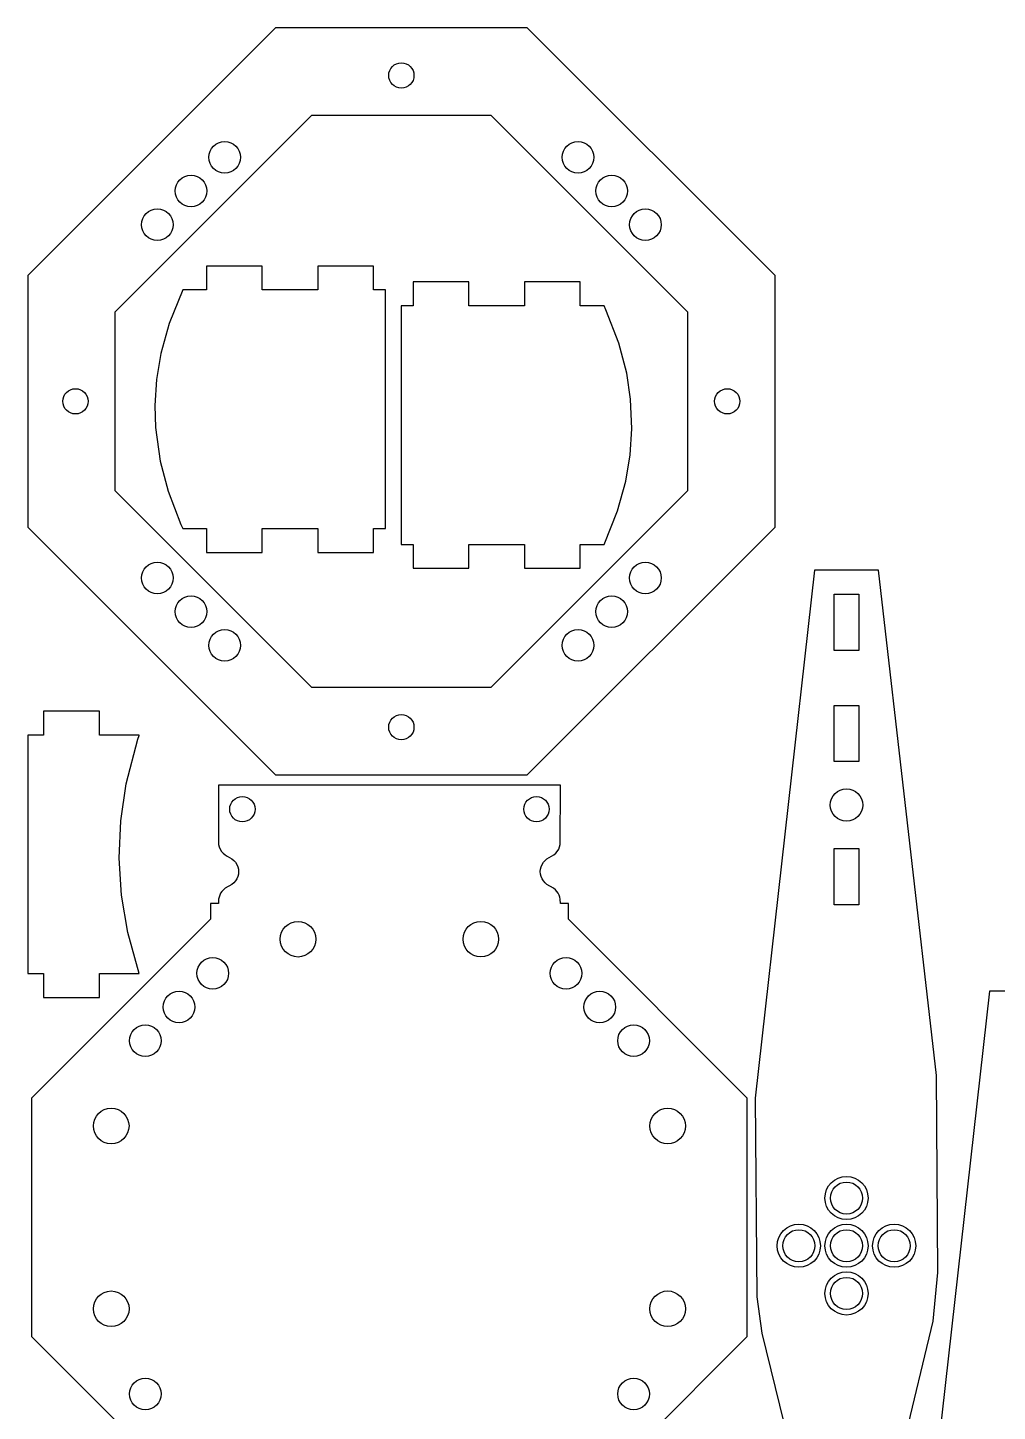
# Model space of a CAD drawing. Header units: millimetres. Extents: x -148 to 148, y -175 to 175.
# Drawn here: x -148 to -26, y 0.4 to 174.5 of the extents above; entities that cross this region are included whole.
import ezdxf

# ---------------------------------------------------------------- set-up
doc = ezdxf.new("R2010")
doc.units = ezdxf.units.MM
doc.layers.add('1', color=7, linetype='CONTINUOUS')

msp = doc.modelspace()

# ---------------------------------------------------------------- linework, layer by layer
at = {"layer": '1', "color": 0}
for p, q in [((-116.832, 174.51), (-148.01, 143.332)), ((-85.167, 174.51), (-116.832, 174.51)), ((-53.99, 143.332), (-85.167, 174.51)), ((-136.99, 138.768), (-112.268, 163.49)), ((-112.268, 163.49), (-89.731, 163.49)), ((-89.731, 163.49), (-65.01, 138.768)), ((-118.49, 144.51), (-125.51, 144.51)), ((-125.51, 144.51), (-125.51, 141.51)), ((-118.49, 141.51), (-118.49, 144.51)), ((-104.49, 144.51), (-111.51, 144.51)), ((-111.51, 144.51), (-111.51, 141.51)), ((-104.49, 141.51), (-104.49, 144.51)), ((-148.01, 143.332), (-148.01, 111.668)), ((-53.99, 111.668), (-53.99, 143.332)), ((-128.506, 141.51), (-130.2, 137.285)), ((-125.51, 141.51), (-128.506, 141.51)), ((-111.51, 141.51), (-118.49, 141.51)), ((-102.99, 141.51), (-104.49, 141.51)), ((-102.99, 111.49), (-102.99, 141.51)), ((-92.49, 142.511), (-99.51, 142.511)), ((-99.51, 142.511), (-99.51, 139.511)), ((-92.49, 139.511), (-92.49, 142.511)), ((-78.49, 142.511), (-85.51, 142.511)), ((-85.51, 142.511), (-85.51, 139.511)), ((-78.49, 139.511), (-78.49, 142.511)), ((-99.51, 139.511), (-101.01, 139.511)), ((-101.01, 139.511), (-101.01, 109.491)), ((-85.51, 139.511), (-92.49, 139.511)), ((-75.494, 139.511), (-78.49, 139.511)), ((-75.26, 139.004), (-75.494, 139.511)), ((-136.99, 116.232), (-136.99, 138.768)), ((-73.644, 134.816), (-75.26, 139.004)), ((-65.01, 138.768), (-65.01, 116.232)), ((-130.2, 137.285), (-131.24, 133.534)), ((-72.652, 131.033), (-73.644, 134.816)), ((-131.24, 133.534), (-131.791, 130.252)), ((-72.157, 127.783), (-72.652, 131.033)), ((-131.791, 130.252), (-132.006, 126.97)), ((-71.993, 124.031), (-72.157, 127.783)), ((-132.006, 126.97), (-131.927, 124.188)), ((-131.927, 124.188), (-131.347, 119.967)), ((-72.208, 120.749), (-71.993, 124.031)), ((-72.759, 117.467), (-72.208, 120.749)), ((-131.347, 119.967), (-130.355, 116.184)), ((-73.799, 113.716), (-72.759, 117.467)), ((-112.268, 91.51), (-136.99, 116.232)), ((-130.355, 116.184), (-128.739, 111.997)), ((-65.01, 116.232), (-89.731, 91.51)), ((-75.494, 109.491), (-73.799, 113.716)), ((-148.01, 111.668), (-116.832, 80.49)), ((-128.739, 111.997), (-128.506, 111.49)), ((-128.506, 111.49), (-125.51, 111.49)), ((-125.51, 111.49), (-125.51, 108.49)), ((-118.49, 111.49), (-111.51, 111.49)), ((-118.49, 108.49), (-118.49, 111.49)), ((-111.51, 111.49), (-111.51, 108.49)), ((-104.49, 108.49), (-104.49, 111.49)), ((-104.49, 111.49), (-102.99, 111.49)), ((-85.167, 80.49), (-53.99, 111.668)), ((-125.51, 108.49), (-118.49, 108.49)), ((-111.51, 108.49), (-104.49, 108.49)), ((-101.01, 109.491), (-99.51, 109.491)), ((-99.51, 109.491), (-99.51, 106.491)), ((-92.49, 109.491), (-85.51, 109.491)), ((-92.49, 106.491), (-92.49, 109.491)), ((-85.51, 109.491), (-85.51, 106.491)), ((-78.49, 106.491), (-78.49, 109.491)), ((-78.49, 109.491), (-75.494, 109.491)), ((-99.51, 106.491), (-92.49, 106.491)), ((-85.51, 106.491), (-78.49, 106.491)), ((-49.009, 106.264), (-56.489, 39.816)), ((-40.991, 106.264), (-49.009, 106.264)), ((-33.675, 42.681), (-40.991, 106.264)), ((-46.565, 96.164), (-46.565, 103.244)), ((-46.565, 103.244), (-43.435, 103.244)), ((-43.435, 103.244), (-43.435, 96.164)), ((-43.435, 96.164), (-46.565, 96.164)), ((-89.731, 91.51), (-112.268, 91.51)), ((-46.565, 82.164), (-46.565, 89.244)), ((-46.565, 89.244), (-43.435, 89.244)), ((-43.435, 89.244), (-43.435, 82.164)), ((-138.99, 88.51), (-146.01, 88.51)), ((-146.01, 88.51), (-146.01, 85.51)), ((-138.99, 85.51), (-138.99, 88.51)), ((-146.01, 85.51), (-148.01, 85.51)), ((-148.01, 85.51), (-148.01, 55.49)), ((-133.986, 85.51), (-138.99, 85.51)), ((-134.155, 84.997), (-134.003, 85.462)), ((-134.003, 85.462), (-134.001, 85.464)), ((-134.001, 85.464), (-133.986, 85.51)), ((-135.615, 79.372), (-134.154, 84.997)), ((-134.154, 84.997), (-134.155, 84.997)), ((-43.435, 82.164), (-46.565, 82.164)), ((-116.832, 80.49), (-85.167, 80.49)), ((-136.292, 74.719), (-135.615, 79.372)), ((-80.989, 79.189), (-124.01, 79.189)), ((-124.01, 79.189), (-123.985, 71.743)), ((-81.015, 71.742), (-80.989, 79.189)), ((-136.487, 70.032), (-136.292, 74.719)), ((-123.985, 71.743), (-123.911, 71.433)), ((-123.911, 71.433), (-123.783, 71.131)), ((-81.208, 71.15), (-81.089, 71.433)), ((-81.089, 71.433), (-81.015, 71.742)), ((-136.194, 65.346), (-136.487, 70.032)), ((-123.783, 71.131), (-123.615, 70.862)), ((-123.615, 70.862), (-123.414, 70.63)), ((-123.414, 70.63), (-123.171, 70.425)), ((-123.171, 70.425), (-122.909, 70.267)), ((-122.909, 70.267), (-122.312, 69.939)), ((-122.312, 69.939), (-122.074, 69.737)), ((-122.074, 69.737), (-121.867, 69.498)), ((-83.133, 69.498), (-82.926, 69.737)), ((-82.926, 69.737), (-82.688, 69.939)), ((-82.688, 69.939), (-81.829, 70.425)), ((-81.829, 70.425), (-81.586, 70.63)), ((-81.586, 70.63), (-81.379, 70.871)), ((-81.379, 70.871), (-81.208, 71.15)), ((-46.565, 64.164), (-46.565, 71.244)), ((-46.565, 71.244), (-43.435, 71.244)), ((-43.435, 71.244), (-43.435, 64.164)), ((-121.867, 69.498), (-121.702, 69.231)), ((-121.702, 69.231), (-121.581, 68.943)), ((-121.581, 68.943), (-121.507, 68.636)), ((-121.507, 68.008), (-121.581, 67.702)), ((-121.507, 68.636), (-121.482, 68.321)), ((-121.482, 68.321), (-121.507, 68.008)), ((-83.518, 68.323), (-83.493, 68.636)), ((-83.493, 68.009), (-83.518, 68.323)), ((-83.493, 68.636), (-83.419, 68.943)), ((-83.419, 67.702), (-83.493, 68.009)), ((-83.419, 68.943), (-83.298, 69.231)), ((-83.298, 69.231), (-83.133, 69.498)), ((-123.153, 66.233), (-123.381, 66.046)), ((-122.312, 66.706), (-123.153, 66.233)), ((-122.074, 66.908), (-122.312, 66.706)), ((-121.867, 67.147), (-122.074, 66.908)), ((-121.702, 67.414), (-121.867, 67.147)), ((-121.581, 67.702), (-121.702, 67.414)), ((-83.298, 67.414), (-83.419, 67.702)), ((-83.133, 67.147), (-83.298, 67.414)), ((-82.926, 66.908), (-83.133, 67.147)), ((-82.687, 66.705), (-82.926, 66.908)), ((-81.847, 66.233), (-82.687, 66.705)), ((-81.619, 66.046), (-81.847, 66.233)), ((-135.413, 60.659), (-136.194, 65.346)), ((-123.992, 64.853), (-124.01, 64.332)), ((-123.939, 65.116), (-123.992, 64.853)), ((-123.851, 65.369), (-123.939, 65.116)), ((-123.732, 65.608), (-123.851, 65.369)), ((-123.58, 65.828), (-123.732, 65.608)), ((-123.381, 66.046), (-123.58, 65.828)), ((-81.42, 65.828), (-81.619, 66.046)), ((-81.268, 65.608), (-81.42, 65.828)), ((-81.149, 65.369), (-81.268, 65.608)), ((-81.061, 65.116), (-81.149, 65.369)), ((-81.008, 64.853), (-81.061, 65.116)), ((-80.99, 64.332), (-81.008, 64.853)), ((-124.01, 64.332), (-125.01, 64.332)), ((-125.01, 64.332), (-125.01, 62.326)), ((-79.99, 64.332), (-80.99, 64.332)), ((-79.99, 62.327), (-79.99, 64.332)), ((-43.435, 64.164), (-46.565, 64.164)), ((-125.01, 62.326), (-147.51, 39.826)), ((-57.49, 39.827), (-79.99, 62.327)), ((-133.986, 55.49), (-135.413, 60.659)), ((-148.01, 55.49), (-146.01, 55.49)), ((-146.01, 55.49), (-146.01, 52.49)), ((-138.99, 55.49), (-133.986, 55.49)), ((-138.99, 52.49), (-138.99, 55.49)), ((-146.01, 52.49), (-138.99, 52.49)), ((-27.009, 53.264), (-34.489, -13.183)), ((-18.991, 53.264), (-27.009, 53.264)), ((-33.513, 17.877), (-33.675, 42.681)), ((-147.51, 39.826), (-147.51, 9.818)), ((-57.49, 9.819), (-57.49, 39.827)), ((-56.489, 39.816), (-56.299, 14.822)), ((-34.075, 11.782), (-33.513, 17.877)), ((-56.299, 14.822), (-55.668, 10.273)), ((-41.109, -17.226), (-34.075, 11.782)), ((-147.51, 9.818), (-117.504, -20.187)), ((-87.496, -20.187), (-57.49, 9.819)), ((-55.668, 10.273), (-48.754, -17.661))]:
    msp.add_line(p, q, dxfattribs=at)
for centre, radius in [((-100.999, 168.499), 1.59), ((-123.22, 158.207), 1.99), ((-78.777, 158.207), 1.99), ((-127.463, 153.964), 1.99), ((-74.534, 153.964), 1.99), ((-131.706, 149.72), 1.99), ((-70.291, 149.72), 1.99), ((-141.999, 127.499), 1.59), ((-59.999, 127.499), 1.59), ((-131.706, 105.278), 1.99), ((-70.292, 105.278), 1.99), ((-127.463, 101.034), 1.99), ((-74.534, 101.034), 1.99), ((-123.22, 96.791), 1.99), ((-78.777, 96.791), 1.99), ((-100.999, 86.499), 1.59), ((-45, 76.705), 2.04), ((-121.001, 76.179), 1.59), ((-84.001, 76.179), 1.59), ((-113.999, 59.822), 2.24), ((-91, 59.823), 2.24), ((-124.72, 55.53), 1.99), ((-80.278, 55.529), 1.99), ((-128.964, 51.287), 1.99), ((-76.034, 51.287), 1.99), ((-133.207, 47.044), 1.99), ((-71.791, 47.044), 1.99), ((-137.5, 36.323), 2.24), ((-67.499, 36.322), 2.24), ((-45, 27.254), 2.015), ((-51, 21.254), 2.015), ((-45, 21.254), 2.015), ((-39, 21.254), 2.015), ((-45, 15.254), 2.015), ((-137.499, 13.322), 2.24), ((-67.5, 13.323), 2.24), ((-133.207, 2.601), 1.99), ((-71.791, 2.601), 1.99)]:
    msp.add_circle(centre, radius, dxfattribs=at)
at = {"layer": '1', "color": 1}
for centre, radius in [((-45, 27.253), 2.715), ((-45, 27.254), 2.015), ((-51, 21.253), 2.715), ((-51, 21.254), 2.015), ((-45, 21.253), 2.715), ((-45, 21.254), 2.015), ((-39, 21.253), 2.715), ((-39, 21.254), 2.015), ((-45, 15.253), 2.715), ((-45, 15.254), 2.015)]:
    msp.add_circle(centre, radius, dxfattribs=at)

doc.saveas('drawing.dxf')
